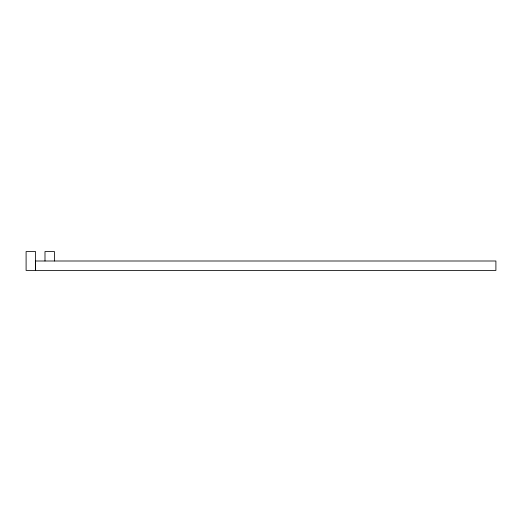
<?xml version="1.0" encoding="UTF-8"?>
<svg xmlns="http://www.w3.org/2000/svg" width="522" height="522" viewBox="0 0 522 522"><rect width="100%" height="100%" fill="white"/><g stroke="black" fill="none" stroke-linecap="round" stroke-linejoin="round"><path stroke-width="0.78" d="M54.438 261L54.438 251.552L44.99 251.552L44.99 261M35.542 261L35.542 270.448L35.548 251.552L26.1 251.552L26.1 270.442L495.9 270.448L495.9 261L35.542 261"/></g></svg>
